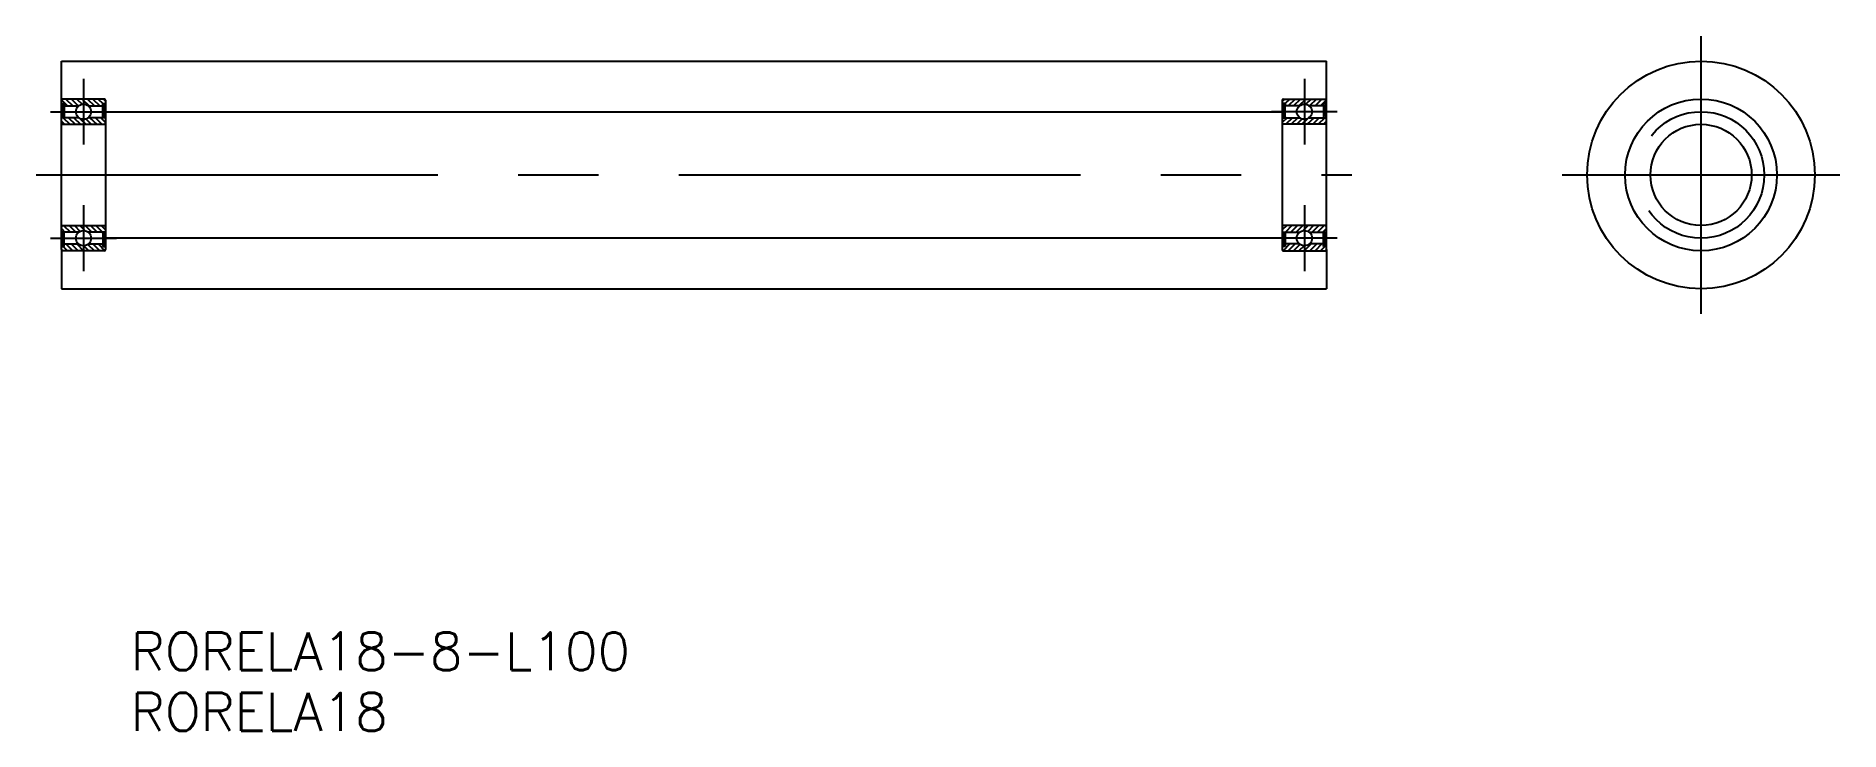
# Model space of a CAD drawing. Extents: x -2 to 141, y -44 to 11.
import ezdxf

# ---------------------------------------------------------------- set-up
doc = ezdxf.new("R2010")
doc.units = 0
doc.linetypes.add('CENTER', pattern=[50.8, 31.75, -6.35, 6.35, -6.35])
doc.linetypes.add('DASHED', pattern=[19.05, 12.7, -6.35])
doc.layers.get('0').update_dxf_attribs({"linetype": 'CONTINUOUS'})
doc.layers.add('CENTER', color=1, linetype='CENTER')
doc.styles.get("Standard").update_dxf_attribs({"font": 'txt.shx', "height": 3, "bigfont": 'bigfont.shx'})

# ---------------------------------------------------------------- blocks, each defined once
blk = doc.blocks.new('*U8')
at = {"color": 7, "linetype": 'CONTINUOUS'}
blk.add_text('RORELA18-8-L100', height=3, dxfattribs=at).set_placement((5.48, -39.16))
blk = doc.blocks.new('*U9')
at = {"color": 7, "linetype": 'CONTINUOUS'}
blk.add_text('RORELA18', height=3, dxfattribs=at).set_placement((5.48, -43.95))

msp = doc.modelspace()

# ---------------------------------------------------------------- linework, layer by layer
at = {"color": 7, "linetype": 'CONTINUOUS'}
for p, q in [((0, 9), (100, 9)), ((0, 5.9), (0, 9)), ((100, 5.9), (100, 9)), ((0, -5.9), (0, 5.9)), ((3.4, 6), (0.1, 6)), ((3.5, 5.9), (3.5, -5.9)), ((96.5, 5.9), (96.5, -5.9)), ((96.6, 6), (99.9, 6)), ((100, -5.9), (100, 5.9)), ((0, 5.65), (0.23, 5.65)), ((1.38, 4.52), (0, 4.52)), ((0.06, 5.65), (0.06, 4.52)), ((0.23, 5.65), (0.23, 4.52)), ((0.23, 5.45), (1.35, 5.45)), ((3.5, 4.52), (2.12, 4.52)), ((2.15, 5.45), (3.27, 5.45)), ((3.27, 5.65), (3.5, 5.65)), ((3.27, 4.52), (3.27, 5.65)), ((3.44, 4.52), (3.44, 5.65)), ((3.5, 5), (96.5, 5)), ((96.73, 5.65), (96.5, 5.65)), ((96.5, 4.52), (97.88, 4.52)), ((96.56, 4.52), (96.56, 5.65)), ((96.73, 4.52), (96.73, 5.65)), ((97.85, 5.45), (96.73, 5.45)), ((98.62, 4.52), (100, 4.52)), ((99.77, 5.45), (98.65, 5.45)), ((100, 5.65), (99.77, 5.65)), ((99.77, 5.65), (99.77, 4.52)), ((99.94, 5.65), (99.94, 4.52)), ((0.1, 4), (3.4, 4)), ((99.9, 4), (96.6, 4)), ((0.1, -4), (3.4, -4)), ((99.9, -4), (96.6, -4)), ((1.38, -4.53), (0, -4.53)), ((0, -5.65), (0.23, -5.65)), ((0.06, -5.65), (0.06, -4.53)), ((0.23, -5.65), (0.23, -4.53)), ((0.23, -5.45), (1.35, -5.45)), ((3.5, -4.53), (2.12, -4.53)), ((2.15, -5.45), (3.27, -5.45)), ((3.27, -4.53), (3.27, -5.65)), ((3.27, -5.65), (3.5, -5.65)), ((3.44, -4.53), (3.44, -5.65)), ((96.5, -5), (3.5, -5)), ((96.5, -4.53), (97.88, -4.53)), ((96.73, -5.65), (96.5, -5.65)), ((96.56, -4.53), (96.56, -5.65)), ((96.73, -4.53), (96.73, -5.65)), ((97.85, -5.45), (96.73, -5.45)), ((98.62, -4.53), (100, -4.53)), ((99.77, -5.45), (98.65, -5.45)), ((99.77, -5.65), (99.77, -4.53)), ((100, -5.65), (99.77, -5.65)), ((99.94, -5.65), (99.94, -4.53)), ((0, -5.9), (0, -9)), ((3.4, -6), (0.1, -6)), ((96.6, -6), (99.9, -6)), ((100, -5.9), (100, -9)), ((0, -9), (100, -9))]:
    msp.add_line(p, q, dxfattribs=at)
at = {"color": 3, "linetype": 'CONTINUOUS'}
for p, q in [((0.01, 5.93), (0.49, 5.45)), ((0.36, 6), (0.91, 5.45)), ((0.79, 6), (1.34, 5.45)), ((1.21, 6), (1.63, 5.59)), ((1.64, 6), (2.19, 5.45)), ((2.06, 6), (2.61, 5.45)), ((2.49, 6), (3.04, 5.45)), ((2.91, 6), (3.27, 5.64)), ((3.33, 6), (3.5, 5.83)), ((96.67, 6), (96.5, 5.83)), ((97.09, 6), (96.73, 5.64)), ((97.51, 6), (96.96, 5.45)), ((97.94, 6), (97.39, 5.45)), ((98.36, 6), (97.81, 5.45)), ((98.79, 6), (98.37, 5.59)), ((99.21, 6), (98.66, 5.45)), ((99.64, 6), (99.09, 5.45)), ((99.99, 5.93), (99.51, 5.45)), ((0.06, 5.65), (0.23, 4.52)), ((0.23, 5.65), (0.06, 4.52)), ((0.14, 4.52), (0.67, 4)), ((0.57, 4.52), (1.09, 4)), ((0.99, 4.52), (1.52, 4)), ((1.47, 4.47), (1.94, 4)), ((1.93, 4.43), (2.36, 4)), ((2.26, 4.52), (2.79, 4)), ((2.69, 4.52), (3.21, 4)), ((3.11, 4.52), (3.5, 4.14)), ((3.27, 5.65), (3.44, 4.52)), ((3.44, 5.65), (3.27, 4.52)), ((96.89, 4.52), (96.5, 4.14)), ((96.73, 5.65), (96.56, 4.52)), ((96.56, 5.65), (96.73, 4.52)), ((97.31, 4.52), (96.79, 4)), ((97.74, 4.52), (97.21, 4)), ((98.07, 4.43), (97.64, 4)), ((98.53, 4.47), (98.06, 4)), ((99.01, 4.52), (98.48, 4)), ((99.43, 4.52), (98.91, 4)), ((99.86, 4.52), (99.33, 4)), ((99.94, 5.65), (99.77, 4.52)), ((99.77, 5.65), (99.94, 4.52)), ((0, 4.24), (0.24, 4)), ((100, 4.24), (99.76, 4)), ((0, -4.24), (0.28, -4.53)), ((0.18, -4), (0.71, -4.53)), ((0.61, -4), (1.13, -4.53)), ((1.03, -4), (1.49, -4.46)), ((1.45, -4), (1.87, -4.41)), ((1.88, -4), (2.4, -4.53)), ((2.3, -4), (2.83, -4.53)), ((2.73, -4), (3.25, -4.53)), ((3.15, -4), (3.5, -4.35)), ((96.85, -4), (96.5, -4.35)), ((97.27, -4), (96.75, -4.53)), ((97.7, -4), (97.17, -4.53)), ((98.12, -4), (97.6, -4.53)), ((98.55, -4), (98.13, -4.41)), ((98.97, -4), (98.51, -4.46)), ((99.39, -4), (98.87, -4.53)), ((99.82, -4), (99.29, -4.53)), ((100, -4.24), (99.72, -4.53)), ((0.06, -5.65), (0.23, -4.53)), ((0.23, -5.65), (0.06, -4.53)), ((0.13, -5.65), (0.48, -6)), ((0.36, -5.45), (0.91, -6)), ((0.78, -5.45), (1.33, -6)), ((1.21, -5.45), (1.76, -6)), ((1.78, -5.6), (2.18, -6)), ((2.1, -5.49), (2.61, -6)), ((2.48, -5.45), (3.03, -6)), ((2.9, -5.45), (3.44, -5.99)), ((3.27, -5.65), (3.44, -4.53)), ((3.44, -5.65), (3.27, -4.53)), ((96.73, -5.65), (96.56, -4.53)), ((96.56, -5.65), (96.73, -4.53)), ((97.1, -5.45), (96.56, -5.99)), ((97.52, -5.45), (96.97, -6)), ((97.9, -5.49), (97.39, -6)), ((98.22, -5.6), (97.82, -6)), ((98.79, -5.45), (98.24, -6)), ((99.22, -5.45), (98.67, -6)), ((99.64, -5.45), (99.09, -6)), ((99.87, -5.65), (99.52, -6)), ((99.94, -5.65), (99.77, -4.53)), ((99.77, -5.65), (99.94, -4.53)), ((0.02, -5.96), (0.04, -5.98)), ((99.98, -5.96), (99.96, -5.98))]:
    msp.add_line(p, q, dxfattribs=at)
at = {"color": 7, "linetype": 'CONTINUOUS'}
for centre, radius in [((129.6, 0), 9), ((129.6, 0), 6), ((1.75, 5), 0.6), ((98.25, 5), 0.6), ((129.6, 0), 4), ((1.75, -5), 0.6), ((98.25, -5), 0.6)]:
    msp.add_circle(centre, radius, dxfattribs=at)
at = {"color": 3, "linetype": 'DASHED'}
msp.add_circle((129.6, 0), 5, dxfattribs=at)
at = {"color": 7, "linetype": 'CONTINUOUS'}
for centre, start, end in [((0.1, 5.9), 90, 180), ((3.4, 5.9), 0, 90), ((96.6, 5.9), 90, 180), ((99.9, 5.9), 0, 90), ((0.1, 4.1), 180, 270), ((3.4, 4.1), 270, 0), ((96.6, 4.1), 180, 270), ((99.9, 4.1), 270, 0), ((0.1, -4.1), 90, 180), ((3.4, -4.1), 0, 90), ((96.6, -4.1), 90, 180), ((99.9, -4.1), 0, 90), ((0.1, -5.9), 180, 270), ((3.4, -5.9), 270, 0), ((96.6, -5.9), 180, 270), ((99.9, -5.9), 270, 0)]:
    msp.add_arc(centre, 0.1, start, end, dxfattribs=at)
at = {"layer": 'CENTER', "color": 1, "linetype": 'CENTER'}
for p, q in [((129.6, -10.98), (129.6, 10.98)), ((1.75, 7.6), (1.75, 2.4)), ((98.25, 7.6), (98.25, 2.4)), ((-0.85, 5), (4.35, 5)), ((100.85, 5), (95.65, 5)), ((-2, 0), (102, 0)), ((118.62, 0), (140.58, 0)), ((1.75, -2.4), (1.75, -7.6)), ((98.25, -2.4), (98.25, -7.6)), ((-0.85, -5), (4.35, -5)), ((100.85, -5), (95.65, -5))]:
    msp.add_line(p, q, dxfattribs=at)

# ---------------------------------------------------------------- block references
at = {"color": 7, "linetype": 'CONTINUOUS'}
for name in ['*U8', '*U9']:
    msp.add_blockref(name, (0, 0), dxfattribs=at)

doc.saveas('drawing.dxf')
